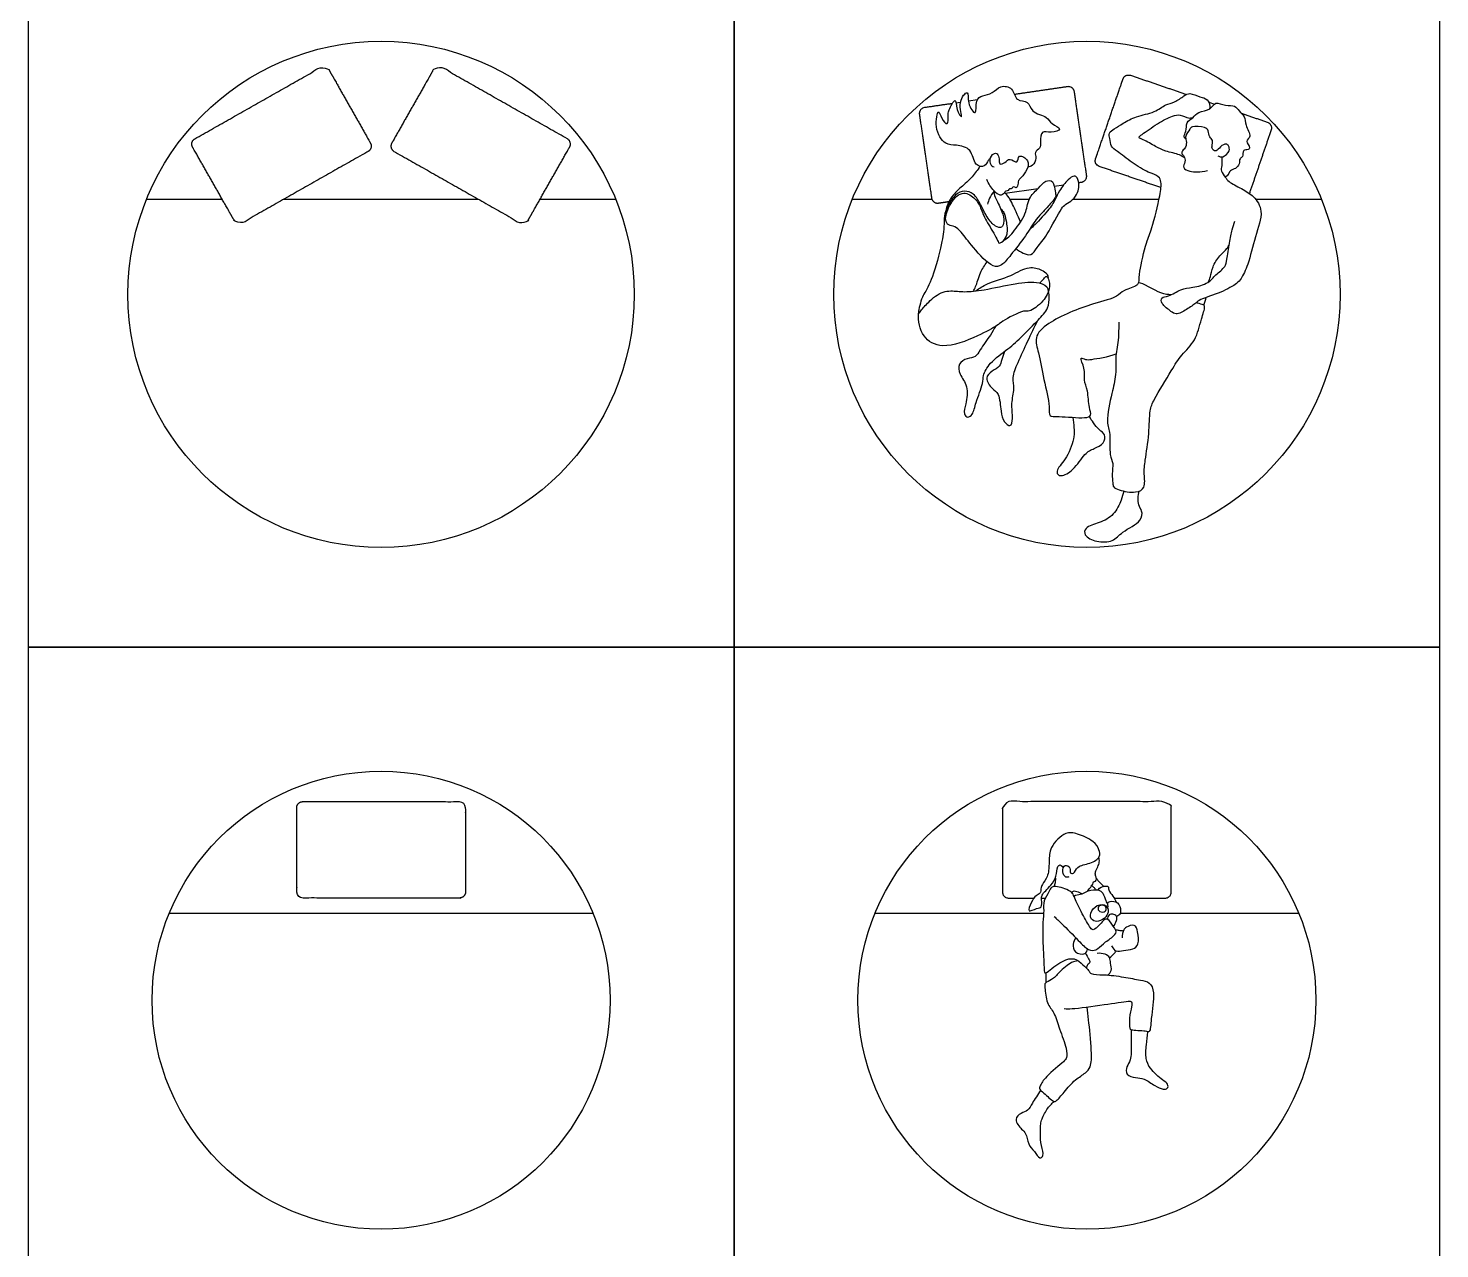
# Model space of a CAD drawing. Header units: millimetres. Extents: x 0 to 22.8, y -0.3 to 16.7.
# Drawn here: x 7.49 to 13.44, y 3.22 to 8.37 of the extents above; entities that cross this region are included whole.
import ezdxf

# ---------------------------------------------------------------- set-up
doc = ezdxf.new("R2010")
doc.units = ezdxf.units.MM
for name, color, linetype, true_color in [('AG-FURNITURE', 7, 'Continuous', 0x66ccff), ('AG-PEOPLE', 7, 'Continuous', 0xfc6666), ('X-VPRT', 6, 'Continuous', 0xff00ff)]:
    doc.layers.add(name, color=color, linetype=linetype, true_color=true_color)

msp = doc.modelspace()

# ---------------------------------------------------------------- linework, layer by layer
at = {"layer": 'AG-FURNITURE'}
for p, q in [((11.4237, 8.0539), (11.4048, 8.0511)), ((11.4948, 8.0643), (11.457, 8.0588)), ((12.4697, 8.0552), (12.4945, 8.0467)), ((11.6125, 7.6708), (11.7517, 7.6911)), ((11.819, 7.701), (11.8589, 7.7068)), ((10.968, 7.6457), (11.3032, 7.6457)), ((11.632, 7.6457), (11.7141, 7.6457)), ((11.8979, 7.6457), (12.2604, 7.6457)), ((11.7656, 4.7004), (11.7812, 4.7004)), ((8.0893, 4.6369), (9.8747, 4.6369)), ((11.0637, 4.6369), (11.7739, 4.6369)), ((12.0965, 4.6369), (12.8491, 4.6369))]:
    msp.add_line(p, q, dxfattribs=at)
for points in [[(7.9935, 7.6457), (8.3121, 7.6457)], [(8.572, 7.6457), (9.3919, 7.6457)], [(9.6518, 7.6457), (9.9704, 7.6457)], [(12.6675, 7.6457), (12.9448, 7.6457)]]:
    msp.add_lwpolyline(points, dxfattribs=at)
for centre, radius in [((8.982, 7.2444), 1.0668), ((11.9564, 7.2444), 1.0668), ((8.982, 4.27), 0.9652), ((11.9564, 4.27), 0.9652)]:
    msp.add_circle(centre, radius, dxfattribs=at)
for points, weights, knots in [([(8.197, 7.9003), (8.1749, 7.8877), (8.1874, 7.8657), (8.2751, 7.711), (8.3628, 7.5563), (8.3753, 7.5342), (8.3974, 7.5467), (8.6626, 7.6971), (8.9277, 7.8474), (8.9498, 7.86), (8.9373, 7.8821), (8.8496, 8.0367), (8.7619, 8.1914), (8.7494, 8.2135), (8.7273, 8.201), (8.4621, 8.0506), (8.197, 7.9003)], [1, 0.707106781187, 1, 1, 1, 0.707106781187, 1, 1, 1, 0.707106781187, 1, 1, 1, 0.707106781187, 1, 1, 1], [0, 0, 0, 1.570796, 1.570796, 19.070796, 19.070796, 20.641593, 20.641593, 44.641593, 44.641593, 46.212389, 46.212389, 63.712389, 63.712389, 65.283185, 65.283185, 89.283185, 89.283185, 89.283185]), ([(9.767, 7.9003), (9.7891, 7.8877), (9.7765, 7.8657), (9.6888, 7.711), (9.6011, 7.5563), (9.5886, 7.5342), (9.5665, 7.5467), (9.3014, 7.6971), (9.0362, 7.8474), (9.0141, 7.86), (9.0267, 7.8821), (9.1144, 8.0367), (9.2021, 8.1914), (9.2146, 8.2135), (9.2367, 8.201), (9.5018, 8.0506), (9.767, 7.9003)], [1, 0.707106781187, 1, 1, 1, 0.707106781187, 1, 1, 1, 0.707106781187, 1, 1, 1, 0.707106781187, 1, 1, 1], [0, 0, 0, 1.570796, 1.570796, 19.070796, 19.070796, 20.641593, 20.641593, 44.641593, 44.641593, 46.212389, 46.212389, 63.712389, 63.712389, 65.283185, 65.283185, 89.283185, 89.283185, 89.283185]), ([(12.2685, 7.6946), (12.1387, 7.7392), (12.0088, 7.7837), (11.9848, 7.792), (11.9931, 7.816), (12.0508, 7.9842), (12.1085, 8.1523), (12.1167, 8.1764), (12.1408, 8.1681), (12.2584, 8.1278), (12.376, 8.0874)], [1, 1, 1, 0.707106781187, 1, 1, 1, 0.707106781187, 1, 1, 1], [33.834014, 33.834014, 33.834014, 44.641593, 44.641593, 46.212389, 46.212389, 63.712389, 63.712389, 65.283185, 65.283185, 75.074832, 75.074832, 75.074832]), ([(11.9217, 7.716), (11.9277, 7.7169), (11.9338, 7.7178), (11.959, 7.7215), (11.9553, 7.7466), (11.9296, 7.9225), (11.9038, 8.0984), (11.9002, 8.1236), (11.875, 8.1199), (11.7631, 8.1035), (11.6512, 8.0872)], [1, 1, 1, 0.707106781187, 1, 1, 1, 0.707106781187, 1, 1, 1], [44.156964, 44.156964, 44.156964, 44.641593, 44.641593, 46.212389, 46.212389, 63.712389, 63.712389, 65.283185, 65.283185, 74.187953, 74.187953, 74.187953]), ([(11.3891, 8.0488), (11.3305, 8.0403), (11.2718, 8.0317), (11.2467, 8.028), (11.2504, 8.0029), (11.2761, 7.8269), (11.3018, 7.651), (11.3055, 7.6259), (11.3307, 7.6296), (11.353, 7.6328), (11.3753, 7.6361)], [1, 1, 1, 0.707106781187, 1, 1, 1, 0.707106781187, 1, 1, 1], [84.61672, 84.61672, 84.61672, 89.283185, 89.283185, 90.853982, 90.853982, 108.353982, 108.353982, 109.924778, 109.924778, 111.702019, 111.702019, 111.702019]), ([(12.6078, 8.0078), (12.6626, 7.9891), (12.7174, 7.9703), (12.7414, 7.962), (12.7331, 7.938), (12.6872, 7.804), (12.6412, 7.67)], [1, 1, 1, 0.707106781187, 1, 1, 1], [84.723489, 84.723489, 84.723489, 89.283185, 89.283185, 90.853982, 90.853982, 104.794809, 104.794809, 104.794809]), ([(8.6518, 5.1068), (8.6264, 5.1068), (8.6264, 5.0814), (8.6264, 4.9036), (8.6264, 4.7258), (8.6264, 4.7004), (8.6518, 4.7004), (8.982, 4.7004), (9.3122, 4.7004), (9.3376, 4.7004), (9.3376, 4.7258), (9.3376, 4.9036), (9.3376, 5.0814), (9.3376, 5.1068), (9.3122, 5.1068), (8.982, 5.1068), (8.6518, 5.1068)], [1, 0.707106781187, 1, 1, 1, 0.707106781187, 1, 1, 1, 0.707106781187, 1, 1, 1, 0.707106781187, 1, 1, 1], [0, 0, 0, 1.570796, 1.570796, 19.070796, 19.070796, 20.641593, 20.641593, 44.641593, 44.641593, 46.212389, 46.212389, 63.712389, 63.712389, 65.283185, 65.283185, 89.283185, 89.283185, 89.283185]), ([(12.0712, 4.7004), (12.1789, 4.7004), (12.2866, 4.7004), (12.312, 4.7004), (12.312, 4.7258), (12.312, 4.9036), (12.312, 5.0814), (12.312, 5.1068), (12.2866, 5.1068), (11.9564, 5.1068), (11.6262, 5.1068), (11.6008, 5.1068), (11.6008, 5.0814), (11.6008, 4.9036), (11.6008, 4.7258), (11.6008, 4.7004), (11.6262, 4.7004), (11.6795, 4.7004), (11.7329, 4.7004)], [1, 1, 1, 0.707106781187, 1, 1, 1, 0.707106781187, 1, 1, 1, 0.707106781187, 1, 1, 1, 0.707106781187, 1, 1, 1], [36.812445, 36.812445, 36.812445, 44.641593, 44.641593, 46.212389, 46.212389, 63.712389, 63.712389, 65.283185, 65.283185, 89.283185, 89.283185, 90.853982, 90.853982, 108.353982, 108.353982, 109.924778, 109.924778, 113.800682, 113.800682, 113.800682])]:
    msp.add_rational_spline(points, weights, degree=2, knots=knots, dxfattribs=at)
at = {"layer": 'AG-PEOPLE'}
for points, knots in [([(11.55, 7.8181), (11.5467, 7.8151), (11.539, 7.81), (11.5282, 7.7782), (11.4794, 7.7874), (11.4739, 7.861), (11.4055, 7.876), (11.3566, 7.8726), (11.3112, 7.9423), (11.3312, 8.0354), (11.3408, 7.985), (11.3723, 7.951), (11.3716, 7.9995), (11.3719, 8.0181), (11.4066, 8.0839), (11.4034, 8.0233), (11.4403, 7.9716), (11.4083, 8.0566), (11.4623, 8.1141), (11.449, 8.0503), (11.4947, 7.9859), (11.485, 8.0662), (11.5172, 8.0833), (11.5597, 8.0904), (11.5901, 8.1275), (11.6477, 8.1174), (11.6549, 8.0561), (11.7134, 8.0636), (11.719, 8.0087), (11.7922, 7.9969), (11.8014, 7.962), (11.8619, 7.9417), (11.803, 7.9214), (11.7641, 7.9399), (11.7595, 7.8872), (11.763, 7.8601), (11.7317, 7.845), (11.7475, 7.8178), (11.7286, 7.7861), (11.714, 7.7817), (11.707, 7.7804)], [0, 0, 0, 0, 0.209835, 0.51271, 0.848964, 1.3046, 1.751268, 2.138038, 2.647432, 3.103695, 3.414796, 3.736534, 4.051491, 4.353551, 4.743625, 5.099098, 5.442526, 5.888172, 6.289684, 6.667336, 7.06593, 7.464403, 7.796612, 8.165832, 8.548622, 8.936133, 9.338631, 9.711347, 10.085317, 10.540664, 10.883339, 11.243001, 11.599117, 11.939695, 12.30432, 12.603675, 12.893175, 13.179241, 13.507346, 13.773132, 13.773132, 13.773132, 13.773132]), ([(12.176, 7.2929), (12.1764, 7.3093), (12.1764, 7.3407), (12.207, 7.4669), (12.2313, 7.5208), (12.265, 7.6585), (12.2716, 7.7158), (12.2601, 7.7452), (12.211, 7.7588), (12.1475, 7.7984), (12.087, 7.8464), (12.0572, 7.8665), (12.0538, 7.9008), (12.0473, 7.9259), (12.0737, 7.9437), (12.1097, 7.9666), (12.1651, 7.9981), (12.2413, 8.0083), (12.2867, 8.047), (12.3264, 8.052), (12.3647, 8.0814), (12.3903, 8.0964), (12.4327, 8.0754), (12.4656, 8.0706), (12.4768, 8.0383), (12.4737, 8.0295), (12.4723, 8.0254)], [0, 0, 0, 0, 0.401577, 1.034634, 1.509659, 2.184103, 2.619801, 2.90685, 3.297542, 3.805763, 4.311321, 4.642454, 4.967175, 5.241247, 5.539548, 5.917435, 6.374886, 6.876612, 7.307418, 7.665097, 8.056683, 8.356335, 8.737008, 9.064124, 9.37189, 9.580024, 9.580024, 9.580024, 9.580024]), ([(12.3735, 7.8996), (12.3702, 7.9022), (12.3607, 7.9098), (12.3786, 7.932), (12.3723, 7.9715), (12.4052, 7.9875), (12.4251, 8.0176), (12.4792, 8.0188), (12.497, 8.0614), (12.5402, 8.0359), (12.582, 8.0447), (12.596, 8.0159), (12.6253, 7.9953), (12.6213, 7.9575), (12.6545, 7.9101), (12.6197, 7.8911), (12.6477, 7.8645), (12.6365, 7.852), (12.6111, 7.8573), (12.6167, 7.8222), (12.5978, 7.8184), (12.6014, 7.7935), (12.5833, 7.773), (12.5591, 7.7697), (12.5497, 7.7428), (12.5425, 7.7405), (12.5395, 7.7389)], [0, 0, 0, 0, 0.203919, 0.484384, 0.828274, 1.150675, 1.487027, 1.886776, 2.222808, 2.589856, 2.946173, 3.24606, 3.572083, 3.919211, 4.320524, 4.606318, 4.91052, 5.100693, 5.348666, 5.639993, 5.853992, 6.116801, 6.404026, 6.678276, 6.964848, 7.146695, 7.146695, 7.146695, 7.146695]), ([(12.3687, 7.8199), (12.3615, 7.8245), (12.3473, 7.8347), (12.286, 7.8475), (12.2474, 7.8667), (12.1982, 7.8962), (12.1696, 7.9047), (12.1931, 7.9224), (12.2531, 7.9649), (12.3147, 7.9978), (12.3486, 8.004), (12.3845, 7.9856), (12.3967, 7.9884), (12.4025, 7.9892)], [0, 0, 0, 0, 0.290434, 0.732766, 1.125304, 1.565289, 1.823741, 2.069318, 2.576157, 3.058939, 3.38776, 3.736839, 3.977021, 3.977021, 3.977021, 3.977021]), ([(12.5078, 7.8289), (12.5143, 7.8258), (12.5299, 7.8185), (12.5609, 7.8485), (12.5549, 7.8703), (12.5431, 7.8821), (12.5178, 7.8691), (12.5036, 7.844), (12.4851, 7.8544), (12.4821, 7.8692), (12.4903, 7.8954), (12.4707, 7.9066), (12.47, 7.9354), (12.4544, 7.9527), (12.3984, 7.9544), (12.3908, 7.9414), (12.3685, 7.9119), (12.3766, 7.8928), (12.3757, 7.8638), (12.359, 7.8513), (12.3538, 7.8366), (12.3684, 7.8278), (12.3726, 7.8028), (12.3561, 7.7764), (12.3918, 7.7612), (12.4213, 7.7599), (12.4506, 7.763), (12.4645, 7.7668)], [0, 0, 0, 0, 0.266021, 0.612533, 0.86928, 1.076155, 1.366072, 1.656506, 1.877487, 2.096729, 2.378066, 2.626244, 2.91786, 3.185253, 3.592639, 3.814553, 4.145152, 4.401604, 4.697047, 4.954618, 5.154688, 5.370585, 5.65037, 5.934133, 6.24681, 6.570313, 6.947041, 6.947041, 6.947041, 6.947041]), ([(11.566, 7.7806), (11.5623, 7.7815), (11.5529, 7.7832), (11.5442, 7.8136), (11.5609, 7.8411), (11.5812, 7.8392), (11.5876, 7.8164), (11.585, 7.7891), (11.6138, 7.799), (11.6298, 7.8234), (11.6665, 7.7894), (11.6659, 7.8418), (11.717, 7.8076), (11.7049, 7.7714), (11.6832, 7.7368), (11.6684, 7.7298), (11.6663, 7.7087), (11.6593, 7.6884), (11.6469, 7.7035), (11.6381, 7.6864), (11.6296, 7.6928), (11.6254, 7.6798), (11.614, 7.6824), (11.6052, 7.6674), (11.5896, 7.6589), (11.5619, 7.6818), (11.5414, 7.7109), (11.5352, 7.7285)], [0, 0, 0, 0, 0.194308, 0.498205, 0.806232, 1.025168, 1.296735, 1.557042, 1.823737, 2.109859, 2.422943, 2.715187, 3.071562, 3.414364, 3.776772, 3.994795, 4.258869, 4.484221, 4.673485, 4.882756, 5.028564, 5.207904, 5.381299, 5.609895, 5.82781, 6.150492, 6.578173, 6.578173, 6.578173, 6.578173]), ([(12.5257, 7.8242), (12.5253, 7.8121), (12.526, 7.7879), (12.5195, 7.7638), (12.5407, 7.7382), (12.554, 7.7178), (12.6101, 7.6898), (12.6612, 7.6598), (12.7046, 7.5938), (12.6627, 7.4865), (12.6395, 7.3756), (12.608, 7.3108), (12.588, 7.289), (12.5228, 7.2506), (12.4352, 7.2259), (12.4159, 7.2077), (12.3783, 7.1806), (12.3319, 7.1565), (12.3113, 7.1735), (12.2699, 7.2021), (12.2676, 7.2345), (12.3048, 7.235), (12.3522, 7.2696), (12.4017, 7.2723), (12.4706, 7.2902), (12.497, 7.3279), (12.5423, 7.3593), (12.5466, 7.3931), (12.5574, 7.4617), (12.5682, 7.5165), (12.5764, 7.5412), (12.5806, 7.5529)], [0, 0, 0, 0, 0.345618, 0.623853, 0.936111, 1.220912, 1.664043, 2.113154, 2.585967, 3.18757, 3.814898, 4.28282, 4.583421, 5.082997, 5.627743, 5.917729, 6.309298, 6.705928, 6.986847, 7.391241, 7.661928, 7.976497, 8.409964, 8.820128, 9.288615, 9.67992, 10.086759, 10.41244, 10.889981, 11.323705, 11.673989, 11.673989, 11.673989, 11.673989]), ([(11.5057, 7.7845), (11.4956, 7.769), (11.4737, 7.7389), (11.4259, 7.6959), (11.3799, 7.6537), (11.3659, 7.6155), (11.3617, 7.5964)], [0, 0, 0, 0, 0.42572, 0.884925, 1.335655, 1.7737, 1.7737, 1.7737, 1.7737]), ([(11.6571, 7.4375), (11.6664, 7.4297), (11.6872, 7.419), (11.7228, 7.404), (11.7487, 7.4469), (11.7909, 7.4941), (11.8459, 7.607), (11.8661, 7.6243), (11.8981, 7.6419), (11.9195, 7.6731), (11.9239, 7.7025), (11.9195, 7.7367), (11.9012, 7.7473), (11.8748, 7.7275), (11.8383, 7.6822), (11.8233, 7.6425), (11.7939, 7.5964), (11.7323, 7.5329), (11.7193, 7.521), (11.7128, 7.515)], [0, 0, 0, 0, 0.346566, 0.668669, 1.032196, 1.515384, 2.147817, 2.443677, 2.778569, 3.125697, 3.441296, 3.767206, 3.992875, 4.303326, 4.743201, 5.113163, 5.544059, 6.07767, 6.372227, 6.372227, 6.372227, 6.372227]), ([(11.5631, 7.6764), (11.5663, 7.6664), (11.572, 7.6462), (11.6013, 7.5938), (11.6084, 7.5552), (11.6008, 7.522), (11.5668, 7.5301), (11.5336, 7.5708), (11.5097, 7.623), (11.4821, 7.67), (11.4401, 7.6847), (11.3966, 7.6658), (11.3572, 7.5968), (11.3548, 7.5558), (11.3528, 7.5054), (11.3455, 7.4661), (11.3161, 7.3331), (11.2741, 7.251), (11.2597, 7.2308), (11.2402, 7.1525), (11.2594, 7.1792), (11.289, 7.2145), (11.3467, 7.2625), (11.4111, 7.258), (11.4436, 7.2545), (11.5287, 7.2627), (11.6511, 7.2921), (11.7504, 7.3007), (11.8057, 7.2723), (11.7746, 7.2129), (11.7146, 7.168), (11.6901, 7.1812), (11.5983, 7.1318), (11.5788, 7.1128), (11.493, 7.0653), (11.3505, 7.0095), (11.2591, 7.0614), (11.2443, 7.1329), (11.247, 7.1654)], [0, 0, 0, 0, 0.322192, 0.761893, 1.129787, 1.421588, 1.711812, 2.125485, 2.568173, 2.983954, 3.340978, 3.719817, 4.21892, 4.594217, 4.983972, 5.351973, 6.025465, 6.566185, 6.887323, 7.330537, 7.537897, 7.944387, 8.437549, 8.879858, 9.205441, 9.721827, 10.38199, 10.956973, 11.339697, 11.768923, 12.247854, 12.535653, 13.09739, 13.416741, 13.969083, 14.675718, 15.216687, 15.784028, 15.784028, 15.784028, 15.784028]), ([(11.506, 7.6157), (11.5008, 7.6269), (11.4825, 7.6552), (11.4264, 7.6858), (11.3728, 7.62), (11.3557, 7.5608), (11.3716, 7.5333), (11.4021, 7.5326), (11.4299, 7.5042), (11.476, 7.4432), (11.5547, 7.3546), (11.6008, 7.3656), (11.6377, 7.414), (11.6989, 7.4884), (11.7399, 7.5618), (11.7728, 7.5923), (11.8051, 7.6289), (11.8301, 7.6582), (11.82, 7.6787), (11.8195, 7.7257), (11.7782, 7.7259), (11.7537, 7.6891), (11.7118, 7.6591), (11.7007, 7.5909), (11.6833, 7.558), (11.6355, 7.4903), (11.6127, 7.477), (11.5852, 7.4558), (11.5831, 7.4705), (11.5467, 7.5305), (11.5145, 7.588), (11.51, 7.6068), (11.506, 7.6157)], [0, 0, 0, 0, 0.384424, 0.797612, 1.292331, 1.740204, 2.026698, 2.321992, 2.664723, 3.183857, 3.792974, 4.136856, 4.572707, 5.146595, 5.669658, 6.050332, 6.454164, 6.789155, 7.05287, 7.416193, 7.723046, 8.0957, 8.504851, 8.961418, 9.329748, 9.836691, 10.156699, 10.453149, 10.613542, 11.095556, 11.570889, 11.872749, 11.872749, 11.872749, 11.872749]), ([(11.5663, 7.6801), (11.5582, 7.6711), (11.545, 7.6503), (11.5399, 7.6333), (11.5381, 7.6247)], [0, 0, 0, 0, 0.345277, 0.639142, 0.639142, 0.639142, 0.639142]), ([(11.6765, 7.5497), (11.6707, 7.5643), (11.6588, 7.5912), (11.6303, 7.6536), (11.616, 7.6672), (11.6091, 7.6742)], [0, 0, 0, 0, 0.392772, 0.858347, 1.168671, 1.168671, 1.168671, 1.168671]), ([(11.5931, 7.6059), (11.598, 7.601), (11.6081, 7.5894), (11.617, 7.5546), (11.6241, 7.4968), (11.6096, 7.4777), (11.6027, 7.4692)], [0, 0, 0, 0, 0.261744, 0.606219, 1.037099, 1.366061, 1.366061, 1.366061, 1.366061]), ([(12.4682, 7.2966), (12.4714, 7.3042), (12.4785, 7.3198), (12.4851, 7.3623), (12.5139, 7.4075), (12.5481, 7.436), (12.5539, 7.4495), (12.5568, 7.4556)], [0, 0, 0, 0, 0.28475, 0.655411, 1.079551, 1.456404, 1.714701, 1.714701, 1.714701, 1.714701]), ([(11.4779, 7.2583), (11.4814, 7.2646), (11.4894, 7.277), (11.5056, 7.339), (11.525, 7.3673), (11.5357, 7.3818)], [0, 0, 0, 0, 0.265662, 0.714221, 1.135545, 1.135545, 1.135545, 1.135545]), ([(11.4883, 7.2594), (11.5038, 7.2703), (11.5351, 7.2934), (11.6387, 7.3192), (11.7082, 7.367), (11.7645, 7.3497), (11.7891, 7.333), (11.7922, 7.3197), (11.7928, 7.3138)], [0, 0, 0, 0, 0.431497, 1.021014, 1.543008, 1.959663, 2.261268, 2.503536, 2.503536, 2.503536, 2.503536]), ([(11.7591, 7.2918), (11.7632, 7.2988), (11.7733, 7.3093), (11.7882, 7.3261), (11.7991, 7.3002), (11.8003, 7.2708), (11.7952, 7.2562)], [0, 0, 0, 0, 0.281939, 0.508484, 0.762679, 1.153348, 1.153348, 1.153348, 1.153348]), ([(11.5708, 7.1097), (11.5641, 7.0974), (11.5517, 7.0735), (11.506, 7.0123), (11.4895, 6.9787), (11.4518, 6.9762), (11.4119, 6.9538), (11.4185, 6.9049), (11.4589, 6.8584), (11.4481, 6.7851), (11.4337, 6.7429), (11.4543, 6.7218), (11.4781, 6.7407), (11.4874, 6.7898), (11.5205, 6.8686), (11.5172, 6.9033), (11.5474, 6.961), (11.6253, 7.0138), (11.6854, 7.0692), (11.7495, 7.1349), (11.7955, 7.1831), (11.7993, 7.2335), (11.7958, 7.2553), (11.7929, 7.2657)], [0, 0, 0, 0, 0.371154, 0.870152, 1.208288, 1.544934, 1.907196, 2.27543, 2.718187, 3.203538, 3.577459, 3.833466, 4.102707, 4.516056, 5.041839, 5.37627, 5.816738, 6.372933, 6.898793, 7.44824, 7.910977, 8.301898, 8.628092, 8.628092, 8.628092, 8.628092]), ([(12.312, 7.2434), (12.2974, 7.2447), (12.2728, 7.2411), (12.1713, 7.306), (12.1708, 7.2774), (12.1082, 7.2656), (12.0838, 7.2291), (11.978, 7.2084), (11.7953, 7.1335), (11.7317, 7.0653), (11.7556, 6.9954), (11.7725, 6.8872), (11.8033, 6.7786), (11.7928, 6.7259), (11.8428, 6.7329), (11.9422, 6.7202), (11.9794, 6.7325), (11.9625, 6.7709), (11.9628, 6.8382), (11.9411, 6.8843), (11.9516, 6.9288), (11.9222, 6.9849), (11.9531, 6.9674), (11.9776, 6.9711), (12.0471, 6.9806), (12.0794, 6.994)], [0, 0, 0, 0, 0.379665, 0.957695, 1.166431, 1.597148, 1.964608, 2.546261, 3.365975, 3.879349, 4.33651, 4.949679, 5.568211, 5.920953, 6.2759, 6.867929, 7.171733, 7.50281, 7.978981, 8.379285, 8.778055, 9.156652, 9.398264, 9.696684, 10.28338, 10.28338, 10.28338, 10.28338]), ([(12.0904, 7.1279), (12.0914, 7.0958), (12.0878, 7.03), (12.0764, 6.996), (12.0813, 6.9016), (12.0615, 6.831), (12.0345, 6.7073), (12.0584, 6.659), (12.049, 6.5686), (12.0697, 6.5337), (12.0608, 6.4883), (12.0662, 6.4512), (12.0668, 6.4312), (12.0942, 6.4176), (12.1619, 6.4051), (12.2056, 6.4285), (12.1954, 6.4902), (12.2022, 6.5475), (12.22, 6.6566), (12.2197, 6.7551), (12.2394, 6.8037), (12.3136, 6.9248), (12.352, 6.9893), (12.4182, 7.0489), (12.4353, 7.1353), (12.457, 7.1918), (12.4476, 7.2018), (12.4237, 7.2066), (12.4182, 7.2104)], [0, 0, 0, 0, 0.561862, 0.916307, 1.44932, 1.968711, 2.592076, 3.020103, 3.547476, 3.907068, 4.28725, 4.639727, 4.87526, 5.172529, 5.649952, 6.013678, 6.434401, 6.8779, 7.485225, 8.045263, 8.4642, 9.136972, 9.649499, 10.172629, 10.717479, 11.123198, 11.328094, 11.511648, 11.511648, 11.511648, 11.511648]), ([(12.448, 7.1995), (12.4509, 7.205), (12.4556, 7.2166), (12.4581, 7.2266), (12.4591, 7.2317)], [0, 0, 0, 0, 0.2478172, 0.4727736, 0.4727736, 0.4727736, 0.4727736]), ([(11.6088, 7.0039), (11.6053, 6.9924), (11.5965, 6.9705), (11.5916, 6.9385), (11.556, 6.9231), (11.523, 6.892), (11.5566, 6.8453), (11.5889, 6.8277), (11.5932, 6.7514), (11.6036, 6.7096), (11.6363, 6.681), (11.6461, 6.7268), (11.6355, 6.7845), (11.6535, 6.8463), (11.6394, 6.8952), (11.6672, 6.9601), (11.7075, 7.0493), (11.7349, 7.106), (11.749, 7.1346)], [0, 0, 0, 0, 0.343465, 0.653963, 1.003287, 1.35392, 1.749187, 2.093295, 2.57555, 2.970028, 3.272318, 3.59431, 4.048941, 4.500854, 4.895474, 5.364784, 5.935933, 6.496657, 6.496657, 6.496657, 6.496657]), ([(11.8965, 6.7264), (11.8993, 6.7121), (11.902, 6.6817), (11.9046, 6.6439), (11.8776, 6.5565), (11.8281, 6.5105), (11.8313, 6.4846), (11.851, 6.4763), (11.9049, 6.5038), (11.9435, 6.574), (11.9859, 6.5953), (12.0298, 6.613), (12.0358, 6.6555), (12.0079, 6.6727), (11.9837, 6.7028), (11.9722, 6.7208), (11.9671, 6.7302)], [0, 0, 0, 0, 0.378255, 0.732885, 1.27838, 1.743498, 1.993514, 2.221855, 2.649886, 3.163084, 3.556008, 3.935669, 4.268201, 4.581116, 4.936722, 5.262039, 5.262039, 5.262039, 5.262039]), ([(12.1116, 6.4155), (12.1091, 6.4024), (12.102, 6.3766), (12.0722, 6.3125), (12.0118, 6.2811), (11.9483, 6.266), (11.9427, 6.2252), (11.9987, 6.1989), (12.0685, 6.2002), (12.1029, 6.2463), (12.1884, 6.2843), (12.1911, 6.3329), (12.1699, 6.3566), (12.1712, 6.3972), (12.1767, 6.4154)], [0, 0, 0, 0, 0.361787, 0.829464, 1.307341, 1.751923, 2.051044, 2.477074, 2.939402, 3.370228, 3.908198, 4.263147, 4.576488, 5.009171, 5.009171, 5.009171, 5.009171]), ([(11.8806, 4.7894), (11.8763, 4.7881), (11.8647, 4.7851), (11.8513, 4.8106), (11.8601, 4.8466), (11.8914, 4.8288), (11.8818, 4.8047), (11.9044, 4.802), (11.9146, 4.8383), (11.9702, 4.8428), (12.0152, 4.8719), (12.009, 4.9057), (11.9848, 4.9432), (11.9163, 4.9724), (11.8653, 4.9824), (11.7977, 4.9163), (11.7982, 4.8581), (11.7955, 4.8167), (11.7909, 4.7905), (11.7685, 4.7581), (11.7617, 4.7411), (11.763, 4.719), (11.7381, 4.7119), (11.7234, 4.6844), (11.701, 4.634), (11.7452, 4.6599), (11.7681, 4.6576), (11.7654, 4.6936), (11.7653, 4.7133), (11.7836, 4.7324), (11.8062, 4.7543), (11.8306, 4.7911), (11.8291, 4.8312), (11.8435, 4.8452), (11.8578, 4.8305)], [0, 0, 0, 0, 0.216364, 0.513952, 0.824941, 1.1078, 1.368732, 1.577849, 1.903137, 2.335663, 2.744486, 3.055933, 3.443071, 3.945261, 4.35821, 4.896786, 5.345206, 5.716892, 6.021855, 6.385336, 6.641866, 6.89302, 7.162758, 7.513192, 7.862788, 8.201887, 8.465011, 8.784797, 9.050461, 9.338976, 9.674081, 10.061843, 10.438312, 10.677695, 10.677695, 10.677695, 10.677695]), ([(11.9607, 4.7304), (11.9692, 4.7439), (11.9768, 4.7482), (11.9749, 4.7549), (11.9833, 4.7581), (11.9809, 4.7718), (11.9956, 4.7686), (11.9978, 4.7828), (11.9921, 4.7951), (11.9911, 4.811), (12.003, 4.8323), (12.01, 4.8516), (12.0087, 4.866), (12.0069, 4.8726)], [0, 0, 0, 0, 0.212173, 0.360629, 0.532358, 0.736049, 0.93941, 1.153472, 1.394483, 1.645633, 1.961996, 2.256771, 2.54943, 2.54943, 2.54943, 2.54943]), ([(11.8188, 4.7489), (11.821, 4.7544), (11.8245, 4.7659), (11.8254, 4.7809), (11.8248, 4.7883)], [0, 0, 0, 0, 0.2419798, 0.5119729, 0.5119729, 0.5119729, 0.5119729]), ([(11.9961, 4.7845), (12.0004, 4.7777), (12.0104, 4.7648), (12.0225, 4.7543), (12.0289, 4.7496)], [0, 0, 0, 0, 0.2817502, 0.5618263, 0.5618263, 0.5618263, 0.5618263]), ([(11.818, 4.623), (11.8292, 4.6125), (11.8515, 4.5918), (11.9201, 4.5231), (11.9591, 4.4797), (11.9977, 4.4777), (12.0247, 4.51), (12.0637, 4.5343), (12.0857, 4.5576), (12.0669, 4.5812), (12.048, 4.6134), (12.0299, 4.6115), (12.0176, 4.5941), (11.9902, 4.5672), (11.9766, 4.5651), (11.9613, 4.5917), (11.9275, 4.6498), (11.8999, 4.7116), (11.8927, 4.7291), (11.8339, 4.751), (11.8055, 4.7487), (11.7973, 4.7248), (11.7707, 4.6893), (11.7763, 4.6457), (11.7686, 4.5964), (11.7719, 4.4818), (11.7763, 4.4163), (11.7756, 4.376), (11.8055, 4.4021), (11.8658, 4.4457), (11.9131, 4.4473), (11.9455, 4.4125), (11.9518, 4.408), (11.9546, 4.4055)], [0, 0, 0, 0, 0.389484, 0.955017, 1.391645, 1.710162, 2.073048, 2.470437, 2.760996, 3.057746, 3.402117, 3.609218, 3.875674, 4.230032, 4.41271, 4.703269, 5.192697, 5.657776, 5.902844, 6.346471, 6.635123, 6.903873, 7.279149, 7.644826, 8.052331, 8.667349, 9.154294, 9.440465, 9.733886, 10.239693, 10.622077, 10.997137, 11.190328, 11.190328, 11.190328, 11.190328]), ([(11.8936, 4.7231), (11.8957, 4.7262), (11.9025, 4.7323), (11.9145, 4.728), (11.9296, 4.7229), (11.9365, 4.7186)], [0, 0, 0, 0, 0.1932429, 0.3890094, 0.6723656, 0.6723656, 0.6723656, 0.6723656]), ([(11.9014, 4.7085), (11.9118, 4.7162), (11.9318, 4.7121), (11.9605, 4.735), (12.0044, 4.738), (12.0262, 4.7228), (12.0341, 4.6893), (12.0458, 4.6725), (12.0439, 4.6629), (12.0428, 4.6588)], [0, 0, 0, 0, 0.288211, 0.663128, 1.06142, 1.364878, 1.72243, 1.997766, 2.217981, 2.217981, 2.217981, 2.217981]), ([(11.9763, 4.7541), (11.9798, 4.7509), (11.9867, 4.7443), (11.9921, 4.7386), (11.9947, 4.7357)], [0, 0, 0, 0, 0.2166195, 0.4130077, 0.4130077, 0.4130077, 0.4130077]), ([(12.0034, 4.7345), (12.0115, 4.7465), (12.0304, 4.7505), (12.0501, 4.7514), (12.0447, 4.732), (12.0685, 4.7085), (12.0755, 4.692), (12.0795, 4.6836)], [0, 0, 0, 0, 0.323304, 0.576648, 0.817268, 1.181065, 1.522874, 1.522874, 1.522874, 1.522874]), ([(11.9804, 4.6081), (11.9866, 4.6032), (12.0065, 4.5987), (12.039, 4.6189), (12.0505, 4.6485), (12.0319, 4.6796), (11.9866, 4.6674), (11.9667, 4.6289), (11.9746, 4.6126), (11.9804, 4.6081)], [0, 0, 0, 0, 0.288165, 0.632342, 0.94132, 1.244214, 1.604979, 1.965125, 2.232148, 2.232148, 2.232148, 2.232148]), ([(12.0067, 4.6473), (12.0025, 4.6519), (12.0017, 4.6669), (12.0294, 4.6739), (12.042, 4.6568), (12.0309, 4.6375), (12.0117, 4.6418), (12.0067, 4.6473)], [0, 0, 0, 0, 0.230532, 0.503797, 0.737053, 0.973691, 1.246989, 1.246989, 1.246989, 1.246989]), ([(12.0415, 4.6778), (12.0453, 4.6813), (12.0536, 4.6883), (12.0908, 4.6863), (12.1016, 4.6477), (12.0933, 4.627), (12.085, 4.6241), (12.0814, 4.6233)], [0, 0, 0, 0, 0.223206, 0.542573, 0.883555, 1.141536, 1.332939, 1.332939, 1.332939, 1.332939]), ([(12.0679, 4.5811), (12.0741, 4.5879), (12.0816, 4.6042), (12.0847, 4.626), (12.0657, 4.6336), (12.0476, 4.6321), (12.043, 4.6174), (12.0429, 4.6109)], [0, 0, 0, 0, 0.300092, 0.547884, 0.785281, 1.015075, 1.267213, 1.267213, 1.267213, 1.267213]), ([(12.06, 4.4988), (12.0675, 4.4865), (12.0795, 4.4718), (12.1106, 4.481), (12.151, 4.4825), (12.1782, 4.5049), (12.1717, 4.5564), (12.1616, 4.5936), (12.1206, 4.5784), (12.1111, 4.5673), (12.1044, 4.544), (12.1058, 4.5329)], [0, 0, 0, 0, 0.27527, 0.610262, 0.996809, 1.327215, 1.759303, 2.097408, 2.451035, 2.692761, 3.044156, 3.044156, 3.044156, 3.044156]), ([(11.9097, 4.5329), (11.9041, 4.5252), (11.8965, 4.5071), (11.9002, 4.4684), (11.9526, 4.4583), (11.9574, 4.4786), (11.9594, 4.486)], [0, 0, 0, 0, 0.306763, 0.637312, 1.002342, 1.276974, 1.276974, 1.276974, 1.276974]), ([(12.1102, 4.5614), (12.1045, 4.5617), (12.0931, 4.5631), (12.0824, 4.5653), (12.0772, 4.5667)], [0, 0, 0, 0, 0.237371, 0.4691383, 0.4691383, 0.4691383, 0.4691383]), ([(11.9502, 4.4676), (11.9552, 4.4602), (11.9621, 4.4448), (11.9739, 4.4299), (11.9575, 4.4194), (11.9556, 4.4101), (11.9546, 4.4055)], [0, 0, 0, 0, 0.2974228, 0.5194491, 0.7429462, 0.957693, 0.957693, 0.957693, 0.957693]), ([(12.0437, 4.3761), (12.0502, 4.3807), (12.0643, 4.3933), (12.055, 4.426), (12.055, 4.4507), (12.0338, 4.4659), (12.0105, 4.4687), (11.9992, 4.4664)], [0, 0, 0, 0, 0.279645, 0.602044, 0.880683, 1.154947, 1.49114, 1.49114, 1.49114, 1.49114]), ([(12.0519, 4.4489), (12.0585, 4.4537), (12.0706, 4.4649), (12.0768, 4.4731), (12.0797, 4.4774)], [0, 0, 0, 0, 0.2839172, 0.5087308, 0.5087308, 0.5087308, 0.5087308]), ([(11.9198, 4.4358), (11.9103, 4.4344), (11.8902, 4.4319), (11.8385, 4.3882), (11.8123, 4.3546), (11.7771, 4.3452), (11.78, 4.3199), (11.7849, 4.2551), (11.8219, 4.2173), (11.8393, 4.1478), (11.8723, 4.0713), (11.8732, 4.027), (11.8584, 4.0087), (11.784, 3.9509), (11.759, 3.9113), (11.7551, 3.8928), (11.7766, 3.8796), (11.8141, 3.8396), (11.8309, 3.8456), (11.862, 3.8851), (11.9048, 3.9357), (11.951, 3.9615), (11.9757, 3.9897), (11.9767, 4.0598), (11.9642, 4.1876), (11.9596, 4.2222), (11.9571, 4.2399)], [0, 0, 0, 0, 0.308202, 0.772004, 1.157066, 1.466913, 1.72898, 2.182784, 2.5941, 3.077255, 3.608345, 3.965822, 4.234068, 4.790885, 5.187621, 5.399999, 5.681591, 6.097506, 6.303988, 6.700789, 7.180012, 7.591191, 7.918361, 8.393456, 9.044317, 9.463011, 9.463011, 9.463011, 9.463011]), ([(11.9546, 4.4055), (11.9582, 4.401), (11.9665, 4.3927), (11.9728, 4.3764), (12.0332, 4.3792), (12.1101, 4.368), (12.1798, 4.355), (12.2235, 4.3475), (12.244, 4.2975), (12.2262, 4.1991), (12.2244, 4.1306), (12.2031, 4.1417), (12.1423, 4.1405), (12.1375, 4.1518), (12.1354, 4.1966), (12.1465, 4.2395), (12.1493, 4.2642), (12.1245, 4.2647), (12.0289, 4.249), (11.8953, 4.2314), (11.8722, 4.2328), (11.8613, 4.2329)], [0, 0, 0, 0, 0.238305, 0.450284, 0.86999, 1.395154, 1.879534, 2.238062, 2.624057, 3.219855, 3.646151, 3.875759, 4.302558, 4.479216, 4.855713, 5.254429, 5.502258, 5.733265, 6.310021, 6.979231, 7.306692, 7.306692, 7.306692, 7.306692]), ([(11.7841, 4.3854), (11.7835, 4.3782), (11.7829, 4.3637), (11.7837, 4.3509), (11.7843, 4.3444)], [0, 0, 0, 0, 0.2663561, 0.5182761, 0.5182761, 0.5182761, 0.5182761]), ([(12.1429, 4.1447), (12.1433, 4.1247), (12.1417, 4.0871), (12.1449, 4.0169), (12.1228, 3.9925), (12.1191, 3.9519), (12.1628, 3.9421), (12.1985, 3.9416), (12.2415, 3.9081), (12.275, 3.8938), (12.2983, 3.8949), (12.2999, 3.9196), (12.2723, 3.9325), (12.2217, 3.9812), (12.2024, 4.0223), (12.2071, 4.0829), (12.2106, 4.1185), (12.2138, 4.1366)], [0, 0, 0, 0, 0.44378, 0.910102, 1.235077, 1.556764, 1.907295, 2.255517, 2.672492, 3.023024, 3.266588, 3.502115, 3.807089, 4.284967, 4.671127, 5.107364, 5.532862, 5.532862, 5.532862, 5.532862]), ([(11.7616, 3.8898), (11.7502, 3.8718), (11.726, 3.8384), (11.7104, 3.8033), (11.6782, 3.796), (11.6469, 3.7675), (11.6812, 3.7242), (11.7014, 3.7105), (11.7071, 3.6602), (11.7353, 3.6353), (11.7544, 3.5989), (11.779, 3.6151), (11.7604, 3.6588), (11.7617, 3.7059), (11.7604, 3.7414), (11.7642, 3.765), (11.7869, 3.812), (11.8075, 3.8333), (11.8191, 3.8433)], [0, 0, 0, 0, 0.457806, 0.799166, 1.119237, 1.449398, 1.838623, 2.127817, 2.512517, 2.87664, 3.211117, 3.44249, 3.818237, 4.223348, 4.556703, 4.834959, 5.240896, 5.629184, 5.629184, 5.629184, 5.629184])]:
    msp.add_open_spline(points, degree=3, knots=knots, dxfattribs=at)
at = {"layer": 'X-VPRT'}
for points in [[(7.4947, 5.7572), (10.4692, 5.7572), (10.4692, 8.7316), (7.4947, 8.7316)], [(10.4692, 5.7572), (13.4436, 5.7572), (13.4436, 8.7316), (10.4692, 8.7316)], [(7.4947, 2.7827), (10.4692, 2.7827), (10.4692, 5.7572), (7.4947, 5.7572)], [(10.4692, 2.7827), (13.4436, 2.7827), (13.4436, 5.7572), (10.4692, 5.7572)]]:
    msp.add_lwpolyline(points, close=True, dxfattribs=at)

doc.saveas('drawing.dxf')
